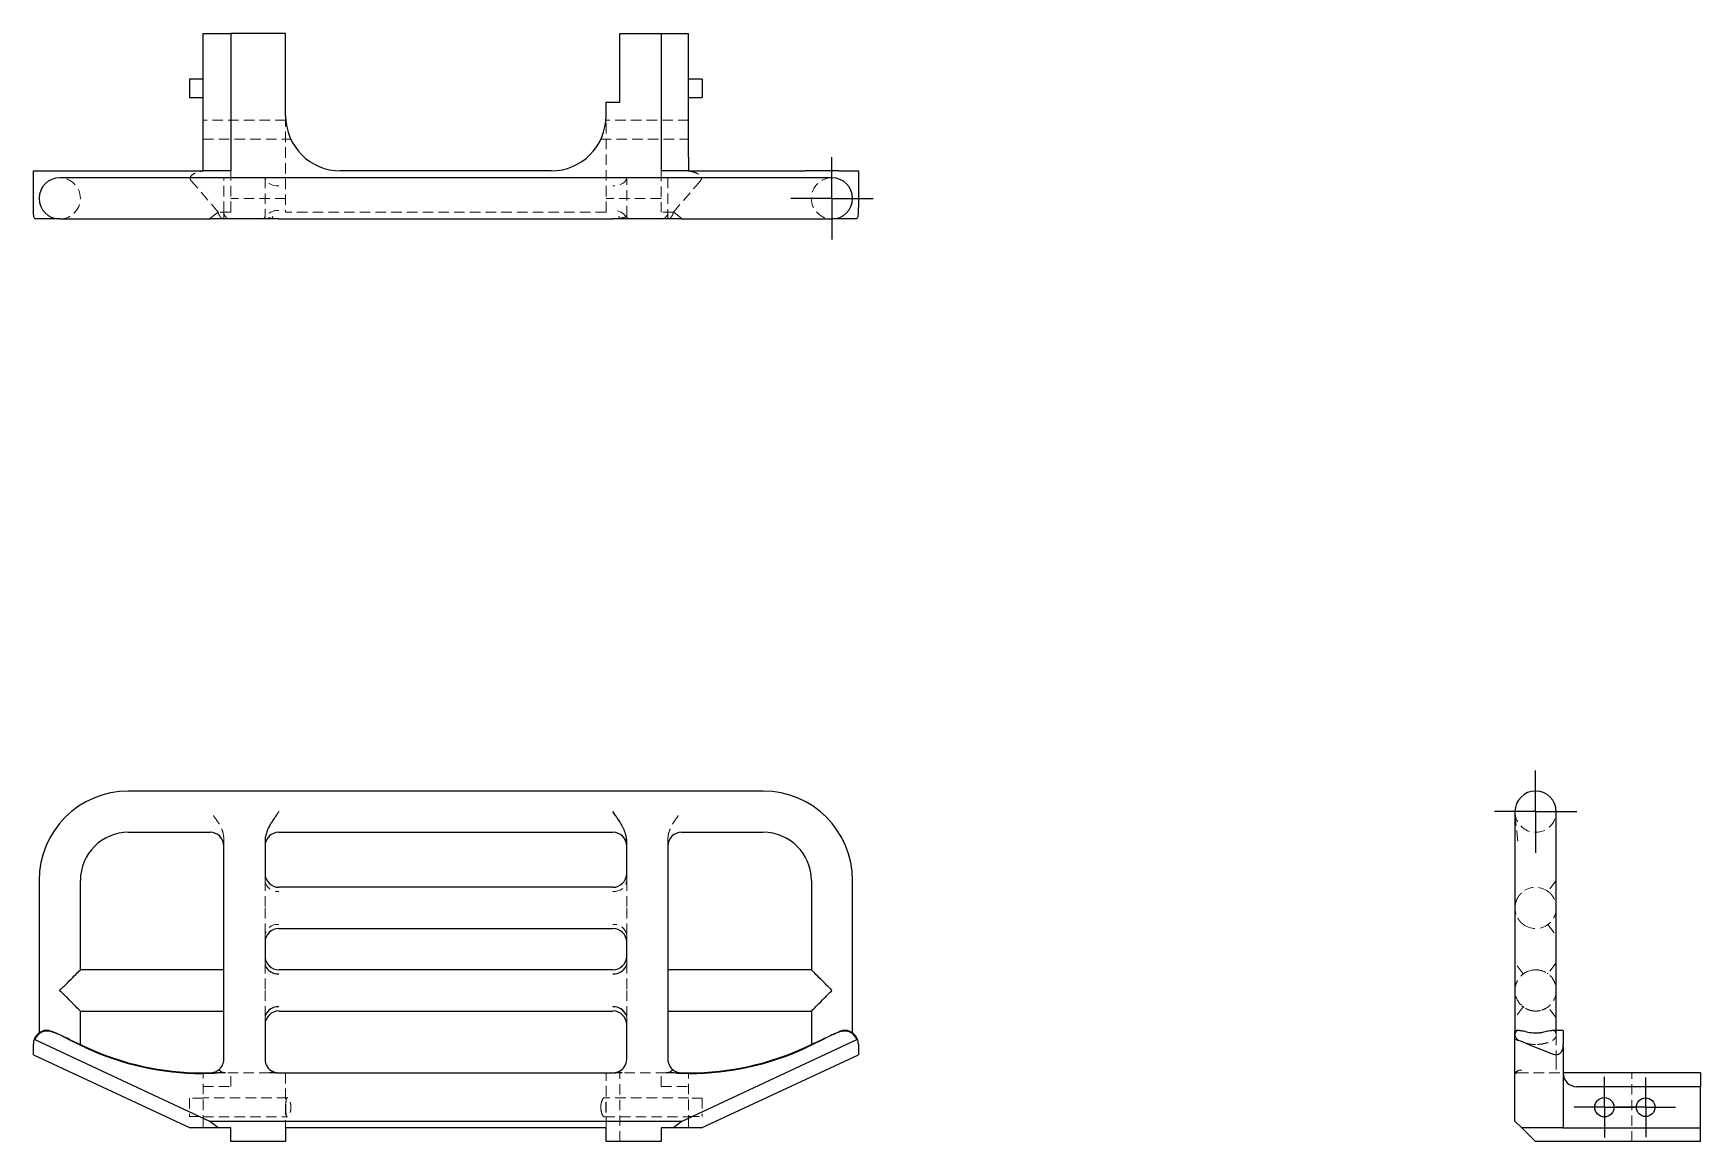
# Model space of a CAD drawing. Header units: millimetres. Extents: x 33 to 235, y 36 to 170.
import ezdxf

# ---------------------------------------------------------------- set-up
doc = ezdxf.new("R2010")
doc.units = ezdxf.units.MM
doc.linetypes.add('HIDDEN', pattern=[1.905, 1.27, -0.635])
doc.layers.add('10', color=7, linetype='Continuous')

# ---------------------------------------------------------------- blocks, each defined once
blk = doc.blocks.new('SW_CENTERMARKSYMBOL_0')
at = {"layer": '10', "color": 0}
for p, q in [((0, 2.5), (0, 5)), ((0, 0), (0, 2.5)), ((-2.5, 0), (-5, 0)), ((0, 0), (-2.5, 0)), ((0, 0), (0, -2.5)), ((0, 0), (2.5, 0)), ((2.5, 0), (5, 0)), ((0, -2.5), (0, -5))]:
    blk.add_line(p, q, dxfattribs=at)
blk = doc.blocks.new('SW_CENTERMARKSYMBOL_1')
at = {"layer": '10', "color": 0}
for p, q in [((0, 2.5), (0, 5)), ((0, 0), (0, 2.5)), ((-2.5, 0), (-5, 0)), ((0, 0), (-2.5, 0)), ((0, 0), (0, -2.5)), ((0, 0), (2.5, 0)), ((2.5, 0), (5, 0)), ((0, -2.5), (0, -5))]:
    blk.add_line(p, q, dxfattribs=at)
blk = doc.blocks.new('SW_CENTERMARKSYMBOL_2')
at = {"layer": '10', "color": 0}
for p, q in [((0, 2.5), (0, 3.67)), ((0, 0), (0, 2.5)), ((-2.5, 0), (-3.67, 0)), ((0, 0), (-2.5, 0)), ((0, 0), (0, -2.5)), ((0, 0), (2.5, 0)), ((2.5, 0), (3.67, 0)), ((0, -2.5), (0, -3.67))]:
    blk.add_line(p, q, dxfattribs=at)
blk = doc.blocks.new('SW_CENTERMARKSYMBOL_3')
at = {"layer": '10', "color": 0}
for p, q in [((0, 2.5), (0, 3.625)), ((0, 0), (0, 2.5)), ((-2.5, 0), (-3.625, 0)), ((0, 0), (-2.5, 0)), ((0, 0), (0, -2.5)), ((0, 0), (2.5, 0)), ((2.5, 0), (3.625, 0)), ((0, -2.5), (0, -3.625))]:
    blk.add_line(p, q, dxfattribs=at)

msp = doc.modelspace()

# ---------------------------------------------------------------- linework, layer by layer
at = {"color": 7, "linetype": 'Continuous', "lineweight": 25}
for p, q in [((53.58, 155.09), (53.58, 170.09)), ((53.58, 170.09), (56.92, 170.09)), ((56.92, 170.09), (56.92, 153.43)), ((63.58, 170.09), (56.92, 170.09)), ((63.58, 160.09), (63.58, 170.09)), ((104.08, 170.09), (109.08, 170.09)), ((104.08, 161.76), (104.08, 170.09)), ((109.08, 170.09), (109.08, 153.43)), ((109.08, 170.09), (112.42, 170.09)), ((112.42, 155.09), (112.42, 170.09)), ((53.58, 164.55), (51.92, 164.55)), ((51.92, 164.55), (51.92, 162.3)), ((114.08, 164.55), (112.42, 164.55)), ((114.08, 164.55), (114.08, 162.3)), ((51.92, 162.3), (53.58, 162.3)), ((102.42, 160.09), (102.42, 161.76)), ((102.42, 161.76), (104.08, 161.76)), ((112.42, 162.3), (114.08, 162.3)), ((53.58, 153.43), (53.58, 155.09)), ((112.42, 155.09), (112.42, 153.43)), ((33, 149.16), (33, 153.43)), ((33, 153.43), (35.37, 153.43)), ((35.37, 153.43), (39.4, 153.43)), ((44.53, 152.59), (36.2, 152.59)), ((39.4, 153.43), (53.48, 153.43)), ((54.42, 152.59), (44.53, 152.59)), ((53.58, 153.43), (53.48, 153.43)), ((56.92, 153.43), (53.58, 153.43)), ((62.75, 152.59), (54.42, 152.59)), ((103.25, 152.59), (62.75, 152.59)), ((95.75, 153.43), (70.25, 153.43)), ((111.58, 152.59), (103.25, 152.59)), ((112.42, 153.43), (109.08, 153.43)), ((121.47, 152.59), (111.58, 152.59)), ((112.52, 153.43), (112.42, 153.43)), ((112.52, 153.43), (126.6, 153.43)), ((129.8, 152.59), (121.47, 152.59)), ((130.63, 153.43), (126.6, 153.43)), ((130.63, 153.43), (133, 153.43)), ((133, 153.43), (133, 149.16)), ((34.92, 147.59), (33.17, 147.59)), ((36.2, 147.59), (44.53, 147.59)), ((44.53, 147.59), (54.41, 147.59)), ((54.41, 147.59), (54.42, 147.59)), ((62.75, 147.59), (54.42, 147.59)), ((56.83, 147.59), (56.82, 147.59)), ((62.75, 147.59), (103.25, 147.59)), ((62.75, 147.59), (62.75, 147.59)), ((103.25, 147.59), (103.25, 147.59)), ((111.58, 147.59), (103.25, 147.59)), ((111.58, 147.59), (111.59, 147.59)), ((111.59, 147.59), (121.47, 147.59)), ((121.47, 147.59), (129.8, 147.59)), ((132.83, 147.59), (131.08, 147.59)), ((121.47, 78.25), (44.53, 78.25)), ((212.59, 75.75), (212.59, 67.42)), ((217.59, 67.42), (217.59, 75.75)), ((44.53, 73.25), (54.42, 73.25)), ((62.75, 73.25), (103.25, 73.25)), ((111.58, 73.25), (121.47, 73.25)), ((56.08, 55.95), (56.08, 71.93)), ((61.08, 72.19), (61.08, 67.64)), ((104.92, 67.64), (104.92, 72.19)), ((109.92, 71.93), (109.92, 55.95)), ((33.7, 67.42), (33.7, 48.93)), ((38.7, 56.58), (38.7, 67.42)), ((127.3, 67.42), (127.3, 56.58)), ((132.3, 48.93), (132.3, 67.42)), ((212.59, 67.42), (212.59, 54.08)), ((217.59, 49.24), (217.59, 67.42)), ((103.25, 66.58), (62.75, 66.58)), ((62.75, 61.58), (103.25, 61.58)), ((61.08, 60.52), (61.08, 57.64)), ((104.92, 57.64), (104.92, 60.52)), ((56.08, 56.58), (38.7, 56.58)), ((103.25, 56.58), (62.75, 56.58)), ((127.3, 56.58), (109.92, 56.58)), ((212.59, 54.08), (212.59, 49.16)), ((38.7, 51.58), (56.08, 51.58)), ((38.7, 47.53), (38.7, 51.58)), ((56.08, 45.75), (56.08, 52.22)), ((61.08, 50.52), (61.08, 45.75)), ((62.75, 51.58), (103.25, 51.58)), ((104.92, 45.75), (104.92, 50.52)), ((109.92, 52.22), (109.92, 45.75)), ((109.92, 51.58), (127.3, 51.58)), ((127.3, 51.58), (127.3, 47.53)), ((212.59, 48.12), (212.59, 49.16)), ((213.14, 49.24), (212.94, 49.24)), ((218.43, 49.24), (217.07, 49.24)), ((218.43, 49.24), (218.43, 47.57)), ((33, 46.34), (33, 47.57)), ((33.17, 48.12), (54.34, 38.25)), ((39.36, 47.14), (37.43, 48.04)), ((37.47, 48.11), (39.4, 47.21)), ((111.66, 38.25), (132.83, 48.12)), ((126.6, 47.21), (128.53, 48.11)), ((128.57, 48.04), (126.64, 47.14)), ((133, 47.57), (133, 46.34)), ((212.59, 38.25), (212.59, 48.12)), ((214.16, 47.57), (217.22, 46.34)), ((218.43, 47.28), (218.43, 47.57)), ((218.43, 47.28), (218.43, 37.68)), ((33, 46.28), (52.01, 37.42)), ((113.99, 37.42), (133, 46.28)), ((53.48, 44.08), (54.42, 44.08)), ((54.42, 44.01), (53.48, 44.01)), ((56.28, 44.08), (55.49, 44.08)), ((62.13, 44.08), (61.64, 44.08)), ((62.75, 44.08), (103.25, 44.08)), ((103.25, 44.05), (62.75, 44.05)), ((104.36, 44.08), (103.87, 44.08)), ((110.51, 44.08), (109.72, 44.08)), ((111.58, 44.08), (112.52, 44.08)), ((112.52, 44.01), (111.58, 44.01)), ((235.09, 44.08), (218.43, 44.08)), ((235.09, 44.08), (235.09, 42.42)), ((220.09, 42.42), (235.09, 42.42)), ((235.09, 37.42), (235.09, 42.42)), ((55.41, 37.42), (52.14, 37.42)), ((54.34, 38.25), (111.66, 38.25)), ((55.41, 37.42), (54.34, 38.25)), ((56.92, 37.42), (55.41, 37.42)), ((56.92, 35.75), (56.92, 37.42)), ((102.42, 37.42), (63.58, 37.42)), ((63.58, 37.42), (63.58, 35.75)), ((102.42, 35.75), (102.42, 37.42)), ((110.59, 37.42), (109.08, 37.42)), ((109.08, 37.42), (109.08, 35.75)), ((111.66, 38.25), (110.59, 37.42)), ((113.86, 37.42), (110.59, 37.42)), ((212.59, 38.25), (213.43, 37.42)), ((217.22, 37.42), (213.43, 37.42)), ((213.43, 37.42), (215.09, 35.75)), ((218.4, 37.42), (235.09, 37.42)), ((235.09, 35.75), (235.09, 37.42)), ((63.58, 35.75), (56.92, 35.75)), ((109.08, 35.75), (102.42, 35.75)), ((235.09, 35.75), (215.09, 35.75))]:
    msp.add_line(p, q, dxfattribs=at)
at = {"color": 7, "linetype": 'HIDDEN', "lineweight": 18}
for p, q in [((63.58, 160.09), (63.58, 148.43)), ((102.42, 148.43), (102.42, 160.09)), ((63.6, 159.59), (53.58, 159.59)), ((112.42, 159.59), (102.4, 159.59)), ((53.58, 157.26), (64.22, 157.26)), ((101.78, 157.26), (112.42, 157.26)), ((55.41, 148.43), (52.14, 152.22)), ((56.08, 148.43), (56.08, 152.59)), ((56.92, 148.43), (56.92, 153.43)), ((61.08, 152.59), (61.08, 147.93)), ((104.92, 147.93), (104.92, 152.59)), ((109.08, 153.43), (109.08, 148.43)), ((109.92, 152.59), (109.92, 148.43)), ((113.86, 152.22), (110.59, 148.43)), ((63.58, 150.09), (56.92, 150.09)), ((109.08, 150.09), (102.42, 150.09)), ((55.41, 148.43), (54.34, 147.59)), ((56.92, 148.43), (55.41, 148.43)), ((56.08, 148.43), (56.08, 148.38)), ((60.89, 147.63), (60.84, 147.61)), ((60.89, 147.62), (60.89, 147.63)), ((102.42, 148.43), (63.58, 148.43)), ((105.16, 147.61), (105.11, 147.63)), ((110.59, 148.43), (109.08, 148.43)), ((111.66, 147.59), (110.59, 148.43)), ((56.08, 71.93), (56.08, 72.42)), ((61.08, 72.42), (61.08, 72.19)), ((104.92, 72.19), (104.92, 72.42)), ((109.92, 72.42), (109.92, 71.93)), ((61.08, 67.64), (61.08, 67.42)), ((61.08, 67.42), (61.08, 64.08)), ((104.92, 67.42), (104.92, 67.64)), ((104.92, 67.42), (104.92, 64.08)), ((217.59, 67.42), (216.59, 66.08)), ((61.08, 64.08), (61.08, 60.75)), ((104.92, 64.08), (104.92, 60.75)), ((212.59, 64.21), (212.6, 64.18)), ((212.6, 63.99), (212.59, 63.96)), ((61.08, 60.75), (61.08, 60.52)), ((104.92, 60.52), (104.92, 60.75)), ((216.59, 62.08), (217.59, 60.75)), ((61.08, 57.64), (61.08, 57.42)), ((61.08, 57.42), (61.08, 54.08)), ((104.92, 57.42), (104.92, 57.64)), ((104.92, 57.42), (104.92, 54.08)), ((212.87, 57.05), (213.59, 56.08)), ((217.59, 57.42), (216.59, 56.08)), ((213.43, 55.95), (213.46, 55.98)), ((213.59, 56.08), (213.67, 56.14)), ((216.49, 56.16), (216.59, 56.08)), ((61.08, 54.08), (61.08, 50.75)), ((104.92, 54.08), (104.92, 50.75)), ((61.08, 50.75), (61.08, 50.52)), ((104.92, 50.52), (104.92, 50.75)), ((212.87, 51.12), (213.59, 52.08)), ((213.59, 52.08), (213.43, 52.22)), ((213.7, 52.01), (213.59, 52.08)), ((216.59, 52.08), (216.52, 52.03)), ((217.59, 50.75), (216.59, 52.08)), ((35.37, 49.08), (34.91, 49.22)), ((212.94, 49.22), (213.14, 49.22)), ((217.07, 49.24), (217.05, 49.24)), ((217.59, 48.7), (217.59, 49.24)), ((217.59, 48.7), (217.59, 45.75)), ((213.23, 47.93), (212.94, 48.11)), ((217.57, 46.29), (217.43, 46.29)), ((217.59, 45.75), (217.59, 44.08)), ((53.58, 37.68), (53.58, 44.08)), ((55.49, 44.08), (54.42, 44.08)), ((61.64, 44.08), (56.28, 44.08)), ((56.92, 42.42), (56.92, 44.08)), ((62.75, 44.08), (62.13, 44.08)), ((63.58, 44.08), (63.58, 37.42)), ((102.42, 37.42), (102.42, 44.08)), ((103.87, 44.08), (103.25, 44.08)), ((104.08, 35.75), (104.08, 44.08)), ((109.72, 44.08), (104.36, 44.08)), ((109.08, 42.42), (109.08, 44.08)), ((111.58, 44.08), (110.51, 44.08)), ((112.42, 37.68), (112.42, 44.08)), ((212.73, 44.08), (212.94, 44.08)), ((212.94, 44.08), (218.43, 44.08)), ((226.76, 35.75), (226.76, 44.08)), ((51.92, 41.04), (51.92, 38.79)), ((53.58, 41.04), (51.92, 41.04)), ((53.58, 42.42), (56.92, 42.42)), ((63.8, 41.08), (53.58, 41.08)), ((112.42, 41.08), (102.2, 41.08)), ((109.08, 42.42), (112.42, 42.42)), ((114.08, 41.04), (112.42, 41.04)), ((114.08, 41.04), (114.08, 38.79)), ((51.92, 38.79), (53.58, 38.79)), ((53.58, 38.75), (63.8, 38.75)), ((102.2, 38.75), (112.42, 38.75)), ((112.42, 38.79), (114.08, 38.79)), ((218.43, 37.68), (218.43, 37.42))]:
    msp.add_line(p, q, dxfattribs=at)
at = {"color": 7, "linetype": 'HIDDEN', "lineweight": 18, "flags": 128}
for points in [[(62.75, 151.59), (62.42, 151.61), (62.11, 151.67), (61.82, 151.76), (61.57, 151.89), (61.36, 152.04), (61.21, 152.21), (61.12, 152.4), (61.08, 152.59)], [(104.92, 152.59), (104.88, 152.4), (104.79, 152.21), (104.64, 152.04), (104.43, 151.89), (104.18, 151.76), (103.89, 151.67), (103.58, 151.61), (103.25, 151.59)], [(61.08, 57.42), (61.12, 57.16), (61.15, 57.05)], [(104.92, 57.42), (104.88, 57.16), (104.85, 57.05)], [(61.08, 50.75), (61.12, 51.01), (61.15, 51.12)], [(104.92, 50.75), (104.88, 51.01), (104.85, 51.12)]]:
    msp.add_lwpolyline(points, dxfattribs=at)
at = {"color": 7, "linetype": 'Continuous', "lineweight": 25}
for centre, radius in [((223.43, 39.92), 1.17), ((228.43, 39.92), 1.13)]:
    msp.add_circle(centre, radius, dxfattribs=at)
for centre, radius, start, end in [((70.25, 160.09), 6.67, 180, 270), ((95.75, 160.09), 6.67, 270, 0), ((36.2, 150.09), 2.5, 90, 270), ((129.8, 150.09), 2.5, 270, 90), ((44.53, 67.42), 10.83, 90, 180), ((121.47, 67.42), 10.83, 0, 90), ((215.09, 75.75), 2.5, 0, 180), ((44.53, 67.42), 5.83, 90, 180), ((54.42, 71.58), 1.67, 0, 90), ((62.75, 71.58), 1.67, 90, 180), ((103.25, 71.58), 1.67, 0, 90), ((111.58, 71.58), 1.67, 90, 180), ((121.47, 67.42), 5.83, 0, 90), ((62.75, 68.25), 1.67, 180, 270), ((103.25, 68.25), 1.67, 270, 0), ((62.75, 59.92), 1.67, 90, 180), ((103.25, 59.92), 1.67, 0, 90), ((62.75, 58.25), 1.67, 180, 270), ((62.65, 57.74), 1.66, 204.6365, 273.3141), ((103.25, 58.25), 1.67, 270, 0), ((103.35, 57.74), 1.66, 266.6859, 335.3635), ((62.75, 49.92), 1.67, 90, 180), ((62.65, 50.43), 1.66, 86.6859, 155.3635), ((103.35, 50.43), 1.66, 24.6365, 93.3141), ((103.25, 49.92), 1.67, 0, 90), ((34.67, 47.57), 1.67, 80.9111, 164.0002), ((34.67, 47.57), 1.59, 80.9111, 159.8685), ((131.33, 47.57), 1.67, 15.9998, 99.0889), ((131.33, 47.57), 1.59, 20.1315, 99.0889), ((212.94, 48.41), 0.833, 90, 114.4698), ((53.48, 77.42), 33.41, 245, 270), ((53.48, 77.42), 33.33, 245, 270), ((112.52, 77.42), 33.33, 270, 295), ((112.52, 77.42), 33.41, 270, 295), ((54.42, 45.75), 1.67, 306.4151, 0), ((62.75, 45.75), 1.67, 180, 244.4712), ((103.25, 45.75), 1.67, 295.5288, 0), ((111.58, 45.75), 1.67, 180, 233.5849), ((220.09, 44.08), 1.67, 180, 270)]:
    msp.add_arc(centre, radius, start, end, dxfattribs=at)
at = {"color": 7, "linetype": 'HIDDEN', "lineweight": 18}
for centre, radius, start, end in [((36.2, 150.09), 2.5, 270, 90), ((129.8, 150.09), 2.5, 90, 270), ((56.92, 148.43), 0.833, 180, 270), ((60.75, 147.93), 0.333, 270, 0), ((62.58, 146.84), 1.77, 84.4716, 144.0873), ((103.42, 146.84), 1.77, 35.9127, 95.5284), ((105.25, 147.93), 0.333, 180, 270), ((109.08, 148.43), 0.833, 270, 0), ((215.09, 75.75), 2.5, 180, 0), ((62.6, 67.6), 1.53, 187.0475, 275.6329), ((103.4, 67.6), 1.53, 264.3671, 352.9525), ((215.09, 64.08), 2.5, 53.1301, 121.3323), ((62.6, 60.56), 1.53, 84.3671, 172.9525), ((103.4, 60.56), 1.53, 7.0475, 95.6329), ((215.09, 64.08), 2.5, 238.6677, 306.8699), ((215.09, 54.08), 2.5, 85.863, 104.1042), ((215.09, 54.08), 2.5, 265.863, 284.1042), ((212.94, 43.25), 0.833, 90, 114.4698), ((212.73, 43.75), 0.333, 90, 114.4698)]:
    msp.add_arc(centre, radius, start, end, dxfattribs=at)
for points, knots in [([(52.14, 152.22), (52.05, 152.32), (52, 152.44), (52.03, 152.69), (52.11, 152.82), (52.4, 153.06), (52.6, 153.16), (53.07, 153.31), (53.33, 153.37), (53.58, 153.4)], [0, 0, 0, 0, 0.25, 0.25, 0.5, 0.5, 0.75, 0.75, 1, 1, 1, 1]), ([(112.42, 153.4), (112.62, 153.37), (112.83, 153.33), (113.22, 153.22), (113.4, 153.15), (113.69, 152.99), (113.81, 152.9), (113.95, 152.71), (113.99, 152.62), (113.99, 152.53)], [0, 0, 0, 0, 0.25, 0.25, 0.5, 0.5, 0.75, 0.75, 1, 1, 1, 1]), ([(55.76, 147.74), (55.76, 147.74), (55.76, 147.74), (55.75, 147.75), (55.75, 147.75), (55.74, 147.76), (55.72, 147.78), (55.69, 147.81), (55.64, 147.87), (55.59, 147.95), (55.53, 148.06), (55.46, 148.22), (55.42, 148.35), (55.41, 148.43)], [0, 0, 0, 0, 0.003813, 0.007758, 0.015646, 0.031409, 0.062888, 0.125679, 0.250758, 0.3745, 0.500059, 0.72417, 1, 1, 1, 1]), ([(56.28, 147.59), (56.18, 147.59), (56.09, 147.6), (55.9, 147.65), (55.82, 147.69), (55.76, 147.74)], [0, 0, 0, 0, 0.5, 0.5, 1, 1, 1, 1]), ([(56.08, 147.59), (56.08, 147.6), (56.08, 147.63), (56.08, 147.8), (56.08, 148.02), (56.08, 148.22), (56.08, 148.29)], [0, 0, 0, 0, 0.2767447, 0.5534894, 0.8302342, 1, 1, 1, 1]), ([(60.89, 147.63), (60.92, 147.64), (60.95, 147.65), (60.97, 147.68), (60.98, 147.69)], [0, 0, 0, 0, 0.758168, 1, 1, 1, 1]), ([(61.06, 147.81), (61.06, 147.82), (61.08, 147.84), (61.08, 147.89), (61.08, 147.93)], [0, 0, 0, 0, 0.080122, 1, 1, 1, 1]), ([(62.75, 147.59), (62.69, 147.59), (62.58, 147.6), (62.43, 147.61), (62.3, 147.62), (62.12, 147.64), (61.91, 147.67), (61.69, 147.71), (61.52, 147.75), (61.4, 147.78), (61.29, 147.81), (61.2, 147.85), (61.14, 147.87), (61.09, 147.9), (61.09, 147.92), (61.08, 147.93)], [0, 0, 0, 0, 0.077879, 0.145537, 0.203041, 0.250291, 0.381, 0.500445, 0.573211, 0.645605, 0.717623, 0.7892, 0.860223, 0.930544, 1, 1, 1, 1]), ([(61.93, 147.67), (61.91, 147.64), (61.86, 147.62), (61.75, 147.6), (61.7, 147.59), (61.64, 147.59)], [0, 0, 0, 0, 0.5, 0.5, 1, 1, 1, 1]), ([(62.03, 147.93), (62.03, 147.91), (62.02, 147.87), (62.01, 147.83), (61.99, 147.77), (61.97, 147.72), (61.94, 147.69), (61.93, 147.67)], [0, 0, 0, 0, 0.1985127, 0.3661175, 0.5001168, 0.7583167, 1, 1, 1, 1]), ([(104.92, 147.93), (104.92, 147.92), (104.91, 147.91), (104.9, 147.9), (104.87, 147.88), (104.84, 147.86), (104.8, 147.85), (104.75, 147.83), (104.7, 147.81), (104.64, 147.79), (104.57, 147.78), (104.5, 147.76), (104.42, 147.74), (104.29, 147.71), (104.09, 147.67), (103.84, 147.63), (103.55, 147.6), (103.36, 147.6), (103.25, 147.59)], [0, 0, 0, 0, 0.040405, 0.081128, 0.122136, 0.163396, 0.204877, 0.246551, 0.28839, 0.330377, 0.372496, 0.41474, 0.457108, 0.499606, 0.618997, 0.749749, 0.854453, 1, 1, 1, 1]), ([(103.97, 147.93), (103.97, 147.91), (103.98, 147.87), (104, 147.82), (104.01, 147.77), (104.03, 147.73), (104.05, 147.7), (104.06, 147.68), (104.07, 147.67)], [0, 0, 0, 0, 0.2010013, 0.3882298, 0.5617199, 0.7214942, 0.8675754, 1, 1, 1, 1]), ([(104.36, 147.59), (104.3, 147.59), (104.25, 147.6), (104.17, 147.61), (104.15, 147.62), (104.1, 147.64), (104.08, 147.65), (104.07, 147.67)], [0, 0, 0, 0, 0.5, 0.5, 0.75, 0.75, 1, 1, 1, 1]), ([(104.92, 147.93), (104.92, 147.9), (104.92, 147.85), (104.94, 147.82), (104.94, 147.81)], [0, 0, 0, 0, 0.688042, 1, 1, 1, 1]), ([(105.02, 147.68), (105.03, 147.68), (105.06, 147.65), (105.09, 147.64), (105.11, 147.63)], [0, 0, 0, 0, 0.344425, 1, 1, 1, 1]), ([(110.24, 147.74), (110.18, 147.69), (110.1, 147.65), (109.91, 147.6), (109.82, 147.59), (109.72, 147.59)], [0, 0, 0, 0, 0.5, 0.5, 1, 1, 1, 1]), ([(109.92, 148.29), (109.92, 148.22), (109.92, 148.02), (109.92, 147.8), (109.92, 147.63), (109.92, 147.6), (109.92, 147.59)], [0, 0, 0, 0, 0.1697658, 0.4465106, 0.7232553, 1, 1, 1, 1]), ([(110.59, 148.43), (110.59, 148.4), (110.57, 148.34), (110.55, 148.25), (110.52, 148.18), (110.49, 148.11), (110.45, 148.03), (110.41, 147.96), (110.36, 147.87), (110.31, 147.81), (110.28, 147.78), (110.26, 147.76), (110.25, 147.75), (110.25, 147.75), (110.24, 147.74), (110.24, 147.74), (110.24, 147.74)], [0, 0, 0, 0, 0.115361, 0.22346, 0.323783, 0.41599, 0.499894, 0.625959, 0.749571, 0.874506, 0.937195, 0.968627, 0.98437, 0.992249, 0.996191, 1, 1, 1, 1]), ([(56.08, 72.42), (56.08, 72.74), (56.03, 73.05), (55.83, 73.66), (55.7, 73.94), (55.38, 74.49), (55.2, 74.75), (54.82, 75.26), (54.62, 75.5), (54.42, 75.75)], [0, 0, 0, 0, 0.25, 0.25, 0.5, 0.5, 0.75, 0.75, 1, 1, 1, 1]), ([(109.92, 72.42), (109.92, 72.74), (109.97, 73.05), (110.17, 73.66), (110.3, 73.94), (110.62, 74.49), (110.8, 74.75), (111.18, 75.26), (111.38, 75.5), (111.58, 75.75)], [0, 0, 0, 0, 0.25, 0.25, 0.5, 0.5, 0.75, 0.75, 1, 1, 1, 1]), ([(212.93, 72.19), (212.92, 72.24), (212.91, 72.35), (212.9, 72.51), (212.88, 72.68), (212.86, 72.84), (212.85, 73), (212.83, 73.16), (212.81, 73.31), (212.79, 73.47), (212.78, 73.62), (212.76, 73.77), (212.74, 73.93), (212.71, 74.16), (212.67, 74.5), (212.63, 74.89), (212.6, 75.32), (212.6, 75.59), (212.59, 75.75)], [0, 0, 0, 0, 0.040405, 0.081128, 0.122136, 0.163396, 0.204877, 0.246551, 0.28839, 0.330377, 0.372496, 0.41474, 0.457108, 0.499606, 0.618997, 0.749749, 0.854453, 1, 1, 1, 1]), ([(212.6, 64.18), (212.6, 64.24), (212.61, 64.4), (212.65, 64.63), (212.69, 64.77), (212.71, 64.83)], [0, 0, 0, 0, 0.290714, 0.662566, 1, 1, 1, 1]), ([(212.71, 64.83), (212.72, 64.88), (212.75, 64.97), (212.81, 65.1), (212.87, 65.22), (212.93, 65.34), (213, 65.44), (213.08, 65.56), (213.17, 65.69), (213.29, 65.82), (213.41, 65.93), (213.54, 66.04), (213.66, 66.14), (213.75, 66.19), (213.79, 66.22)], [0, 0, 0, 0, 0.096828, 0.188139, 0.27398, 0.354413, 0.429509, 0.499357, 0.599759, 0.692346, 0.777752, 0.85678, 0.930447, 1, 1, 1, 1]), ([(216.59, 66.08), (216.62, 66.06), (216.67, 66.03), (216.74, 65.97), (216.81, 65.9), (216.88, 65.83), (216.95, 65.76), (217.02, 65.68), (217.12, 65.55), (217.26, 65.35), (217.38, 65.1), (217.48, 64.84), (217.54, 64.61), (217.59, 64.35), (217.59, 64.18), (217.59, 64.08)], [0, 0, 0, 0, 0.0314079, 0.0639495, 0.0978738, 0.1334011, 0.1707232, 0.2100057, 0.2513904, 0.3667531, 0.5009216, 0.6158046, 0.7497532, 0.8533462, 1, 1, 1, 1]), ([(212.71, 63.34), (212.69, 63.4), (212.65, 63.54), (212.61, 63.77), (212.6, 63.92), (212.6, 63.99)], [0, 0, 0, 0, 0.337483, 0.709341, 1, 1, 1, 1]), ([(213.79, 61.95), (213.77, 61.96), (213.72, 62), (213.64, 62.05), (213.56, 62.11), (213.49, 62.17), (213.41, 62.23), (213.34, 62.3), (213.27, 62.37), (213.2, 62.45), (213.13, 62.54), (213.04, 62.66), (212.92, 62.84), (212.8, 63.08), (212.74, 63.25), (212.71, 63.34)], [0, 0, 0, 0, 0.041396, 0.084077, 0.128344, 0.174468, 0.222689, 0.273217, 0.326233, 0.381897, 0.440344, 0.501693, 0.646341, 0.812267, 1, 1, 1, 1]), ([(217.59, 64.08), (217.59, 64.03), (217.59, 63.93), (217.58, 63.79), (217.56, 63.68), (217.53, 63.52), (217.48, 63.32), (217.39, 63.09), (217.3, 62.9), (217.19, 62.72), (217.08, 62.57), (216.97, 62.42), (216.85, 62.3), (216.72, 62.18), (216.64, 62.12), (216.59, 62.08)], [0, 0, 0, 0, 0.081821, 0.150757, 0.206806, 0.24997, 0.38233, 0.499243, 0.591566, 0.676104, 0.753226, 0.82342, 0.887334, 0.945823, 1, 1, 1, 1]), ([(212.59, 54.08), (212.59, 54.38), (212.65, 54.7), (212.89, 55.31), (213.08, 55.61), (213.57, 56.1), (213.87, 56.29), (214.48, 56.53), (214.8, 56.58), (215.09, 56.58)], [0, 0, 0, 0, 0.25, 0.25, 0.5, 0.5, 0.75, 0.75, 1, 1, 1, 1]), ([(215.09, 56.58), (215.39, 56.58), (215.71, 56.53), (216.32, 56.29), (216.62, 56.1), (217.11, 55.61), (217.3, 55.31), (217.54, 54.7), (217.59, 54.38), (217.59, 54.08)], [0, 0, 0, 0, 0.25, 0.25, 0.5, 0.5, 0.75, 0.75, 1, 1, 1, 1]), ([(215.09, 51.58), (214.8, 51.58), (214.48, 51.64), (213.87, 51.88), (213.57, 52.07), (213.08, 52.56), (212.89, 52.86), (212.65, 53.47), (212.59, 53.79), (212.59, 54.08)], [0, 0, 0, 0, 0.25, 0.25, 0.5, 0.5, 0.75, 0.75, 1, 1, 1, 1]), ([(217.59, 54.08), (217.59, 53.79), (217.54, 53.47), (217.3, 52.86), (217.11, 52.56), (216.62, 52.07), (216.32, 51.88), (215.71, 51.64), (215.39, 51.58), (215.09, 51.58)], [0, 0, 0, 0, 0.25, 0.25, 0.5, 0.5, 0.75, 0.75, 1, 1, 1, 1]), ([(33.85, 49.02), (33.81, 49), (33.71, 48.94), (33.7, 48.93), (33.7, 48.93)], [0, 0, 0, 0, 0.410593, 1, 1, 1, 1]), ([(131.16, 49.21), (131.07, 49.21), (130.9, 49.2), (130.72, 49.12), (130.63, 49.08)], [0, 0, 0, 0, 0.520552, 1, 1, 1, 1]), ([(132.3, 48.93), (132.3, 48.93), (132.28, 48.94), (132.14, 49.03), (131.98, 49.14), (131.79, 49.17), (131.77, 49.17)], [0, 0, 0, 0, 0.250444, 0.510945, 0.952327, 1, 1, 1, 1]), ([(212.94, 48.11), (212.82, 48.2), (212.74, 48.29), (212.62, 48.49), (212.59, 48.6), (212.59, 48.7)], [0, 0, 0, 0, 0.5, 0.5, 1, 1, 1, 1]), ([(217.45, 49.08), (217.51, 49.01), (217.55, 48.93), (217.6, 48.75), (217.6, 48.66), (217.56, 48.47), (217.51, 48.38), (217.36, 48.19), (217.26, 48.1), (217.01, 47.94), (216.86, 47.87), (216.54, 47.74), (216.36, 47.69), (216, 47.61), (215.81, 47.58), (215.44, 47.54), (215.26, 47.53), (215.09, 47.53)], [0, 0, 0, 0, 0.125, 0.125, 0.25, 0.25, 0.375, 0.375, 0.5, 0.5, 0.625, 0.625, 0.75, 0.75, 0.875, 0.875, 1, 1, 1, 1]), ([(217.07, 49.24), (217.17, 49.23), (217.33, 49.22), (217.42, 49.12), (217.45, 49.08)], [0, 0, 0, 0, 0.6403025, 1, 1, 1, 1]), ([(215.09, 47.53), (214.85, 47.54), (214.4, 47.55), (214.01, 47.65), (213.83, 47.7)], [0, 0, 0, 0, 0.532135, 1, 1, 1, 1]), ([(212.93, 44.25), (212.91, 44.25), (212.87, 44.25), (212.82, 44.24), (212.77, 44.23), (212.73, 44.21), (212.7, 44.18), (212.68, 44.17), (212.67, 44.16)], [0, 0, 0, 0, 0.2010013, 0.3882298, 0.5617199, 0.7214942, 0.8675754, 1, 1, 1, 1]), ([(213.43, 44.41), (213.4, 44.41), (213.34, 44.42), (213.25, 44.42), (213.18, 44.42), (213.11, 44.41), (213.03, 44.39), (212.96, 44.37), (212.87, 44.33), (212.81, 44.29), (212.78, 44.26), (212.76, 44.25), (212.75, 44.24), (212.75, 44.23), (212.74, 44.23), (212.74, 44.23), (212.74, 44.23)], [0, 0, 0, 0, 0.115361, 0.22346, 0.323783, 0.41599, 0.499894, 0.625959, 0.749571, 0.874506, 0.937195, 0.968627, 0.98437, 0.992249, 0.996191, 1, 1, 1, 1]), ([(63.6, 39.92), (63.6, 39.76), (63.6, 39.61), (63.62, 39.32), (63.62, 39.19), (63.65, 38.97), (63.67, 38.89), (63.73, 38.78), (63.76, 38.75), (63.84, 38.75), (63.88, 38.78), (63.98, 38.9), (64.02, 38.98), (64.11, 39.2), (64.15, 39.32), (64.2, 39.6), (64.22, 39.76), (64.22, 40.07), (64.2, 40.23), (64.15, 40.51), (64.11, 40.64), (64.02, 40.85), (63.98, 40.93), (63.88, 41.05), (63.84, 41.08), (63.76, 41.09), (63.73, 41.06), (63.67, 40.95), (63.65, 40.86), (63.62, 40.65), (63.62, 40.52), (63.6, 40.23), (63.6, 40.07), (63.6, 39.92)], [0, 0, 0, 0, 0.0625, 0.0625, 0.125, 0.125, 0.1875, 0.1875, 0.25, 0.25, 0.3125, 0.3125, 0.375, 0.375, 0.4375, 0.4375, 0.5, 0.5, 0.5625, 0.5625, 0.625, 0.625, 0.6875, 0.6875, 0.75, 0.75, 0.8125, 0.8125, 0.875, 0.875, 0.9375, 0.9375, 1, 1, 1, 1]), ([(101.78, 39.92), (101.78, 39.76), (101.8, 39.61), (101.85, 39.32), (101.89, 39.2), (101.98, 38.98), (102.02, 38.9), (102.12, 38.78), (102.16, 38.75), (102.24, 38.75), (102.27, 38.77), (102.33, 38.89), (102.35, 38.97), (102.38, 39.19), (102.38, 39.32), (102.4, 39.6), (102.4, 39.76), (102.4, 40.07), (102.4, 40.23), (102.38, 40.52), (102.38, 40.65), (102.35, 40.86), (102.33, 40.95), (102.27, 41.06), (102.24, 41.09), (102.16, 41.08), (102.12, 41.05), (102.02, 40.93), (101.98, 40.85), (101.89, 40.64), (101.85, 40.51), (101.8, 40.23), (101.78, 40.07), (101.78, 39.92)], [0, 0, 0, 0, 0.0625, 0.0625, 0.125, 0.125, 0.1875, 0.1875, 0.25, 0.25, 0.3125, 0.3125, 0.375, 0.375, 0.4375, 0.4375, 0.5, 0.5, 0.5625, 0.5625, 0.625, 0.625, 0.6875, 0.6875, 0.75, 0.75, 0.8125, 0.8125, 0.875, 0.875, 0.9375, 0.9375, 1, 1, 1, 1]), ([(222.26, 39.92), (222.26, 40.04), (222.27, 40.19), (222.34, 40.31), (222.34, 40.33)], [0, 0, 0, 0, 0.860374, 1, 1, 1, 1]), ([(224.54, 40.21), (224.56, 40.16), (224.59, 40.07), (224.59, 39.97), (224.59, 39.92)], [0, 0, 0, 0, 0.469449, 1, 1, 1, 1])]:
    msp.add_open_spline(points, degree=3, knots=knots, dxfattribs=at)
for points in [[(113.99, 152.53), (113.99, 152.42), (113.94, 152.32), (113.86, 152.22)], [(212.59, 48.7), (212.59, 48.83), (212.64, 48.96), (212.73, 49.08)], [(212.73, 49.08), (212.75, 49.1), (212.77, 49.12), (212.78, 49.14)], [(212.78, 49.14), (212.83, 49.17), (212.88, 49.2), (212.94, 49.22)], [(212.59, 44.08), (212.64, 44.13), (212.69, 44.18), (212.74, 44.23)], [(53.58, 37.42), (53.58, 37.5), (53.58, 37.59), (53.58, 37.68)], [(112.42, 37.68), (112.42, 37.59), (112.42, 37.5), (112.42, 37.42)]]:
    msp.add_open_spline(points, degree=3, dxfattribs=at)
at = {"color": 7, "linetype": 'Continuous', "lineweight": 25}
for points in [[(33.06, 147.94), (33.02, 148.36), (33, 148.77), (33, 149.16)], [(33.17, 147.59), (33.11, 147.7), (33.08, 147.82), (33.06, 147.94)], [(35.37, 147.59), (35.34, 147.59), (35.3, 147.59), (35.27, 147.59)], [(130.73, 147.59), (130.7, 147.59), (130.66, 147.59), (130.63, 147.59)], [(132.94, 147.94), (132.92, 147.82), (132.89, 147.7), (132.83, 147.59)], [(133, 149.16), (133, 148.77), (132.98, 148.36), (132.94, 147.94)], [(34.93, 49.22), (35.03, 49.2), (35.14, 49.17), (35.24, 49.14)], [(35.24, 49.14), (35.29, 49.12), (35.33, 49.1), (35.37, 49.08)], [(35.37, 49.02), (35.34, 49.03), (35.3, 49.05), (35.27, 49.06)], [(36.2, 48.7), (35.92, 48.83), (35.64, 48.96), (35.37, 49.08)], [(129.8, 48.7), (130.08, 48.83), (130.36, 48.96), (130.63, 49.08)], [(130.63, 49.08), (130.67, 49.1), (130.71, 49.12), (130.76, 49.14)], [(130.73, 49.06), (130.7, 49.05), (130.66, 49.03), (130.63, 49.02)], [(130.76, 49.14), (130.86, 49.17), (130.97, 49.2), (131.07, 49.22)], [(33.06, 48.03), (33.02, 47.88), (33, 47.73), (33, 47.57)], [(33.17, 48.12), (33.11, 48.1), (33.08, 48.07), (33.06, 48.03)], [(132.94, 48.03), (132.92, 48.07), (132.89, 48.1), (132.83, 48.12)], [(133, 47.57), (133, 47.73), (132.98, 47.88), (132.94, 48.03)], [(212.94, 48.03), (212.82, 48.07), (212.7, 48.1), (212.59, 48.12)], [(214.16, 47.57), (213.77, 47.73), (213.36, 47.88), (212.94, 48.03)], [(133, 46.34), (133, 46.3), (133, 46.28), (133, 46.28)], [(217.22, 46.34), (217.32, 46.3), (217.42, 46.28), (217.53, 46.28)], [(113.99, 37.42), (113.99, 37.42), (113.94, 37.42), (113.86, 37.42)], [(217.53, 37.42), (217.42, 37.42), (217.32, 37.42), (217.22, 37.42)], [(218.43, 37.68), (218.43, 37.59), (218.42, 37.5), (218.4, 37.42)]]:
    msp.add_open_spline(points, degree=3, dxfattribs=at)
for points, knots in [([(35.27, 147.59), (35.24, 147.59), (35.21, 147.59), (35.18, 147.59), (35.15, 147.59), (35.12, 147.59), (35.09, 147.59), (35.04, 147.59), (34.98, 147.59), (34.92, 147.59)], [0, 0, 0, 0, 0.0000909571, 0.0000909571, 0.0000909571, 0.0001819121, 0.0001819121, 0.0001819121, 0.0003618322, 0.0003618322, 0.0003618322, 0.0003618322]), ([(36.2, 147.59), (36.06, 147.59), (35.93, 147.59), (35.65, 147.59), (35.51, 147.59), (35.37, 147.59)], [0, 0, 0, 0, 0.5, 0.5, 1, 1, 1, 1]), ([(130.63, 147.59), (130.49, 147.59), (130.35, 147.59), (130.07, 147.59), (129.94, 147.59), (129.8, 147.59)], [0, 0, 0, 0, 0.5, 0.5, 1, 1, 1, 1]), ([(131.08, 147.59), (131.05, 147.59), (131.02, 147.59), (130.99, 147.59), (130.96, 147.59), (130.93, 147.59), (130.9, 147.59), (130.85, 147.59), (130.79, 147.59), (130.73, 147.59)], [0, 0, 0, 0, 0.0000909531, 0.0000909531, 0.0000909531, 0.0001819079, 0.0001819079, 0.0001819079, 0.0003618476, 0.0003618476, 0.0003618476, 0.0003618476]), ([(62.75, 75.75), (62.69, 75.66), (62.58, 75.51), (62.43, 75.28), (62.3, 75.09), (62.12, 74.83), (61.91, 74.5), (61.69, 74.13), (61.52, 73.82), (61.4, 73.56), (61.29, 73.29), (61.2, 73.02), (61.14, 72.75), (61.09, 72.47), (61.09, 72.28), (61.08, 72.19)], [0, 0, 0, 0, 0.077879, 0.145537, 0.203041, 0.250291, 0.381, 0.500445, 0.573211, 0.645605, 0.717623, 0.7892, 0.860223, 0.930544, 1, 1, 1, 1]), ([(104.92, 72.19), (104.92, 72.24), (104.91, 72.35), (104.9, 72.51), (104.87, 72.68), (104.84, 72.84), (104.8, 73), (104.75, 73.16), (104.7, 73.31), (104.64, 73.47), (104.57, 73.62), (104.5, 73.77), (104.42, 73.93), (104.29, 74.16), (104.09, 74.5), (103.84, 74.89), (103.55, 75.32), (103.36, 75.59), (103.25, 75.75)], [0, 0, 0, 0, 0.040405, 0.081128, 0.122136, 0.163396, 0.204877, 0.246551, 0.28839, 0.330377, 0.372496, 0.41474, 0.457108, 0.499606, 0.618997, 0.749749, 0.854453, 1, 1, 1, 1]), ([(36.2, 54.08), (36.49, 54.38), (36.81, 54.7), (37.43, 55.31), (37.72, 55.61), (38.21, 56.1), (38.4, 56.29), (38.64, 56.53), (38.7, 56.58), (38.7, 56.58)], [0, 0, 0, 0, 0.25, 0.25, 0.5, 0.5, 0.75, 0.75, 1, 1, 1, 1]), ([(56.08, 54.08), (56.08, 54.43), (56.08, 54.78), (56.08, 55.42), (56.08, 55.71), (56.08, 55.95)], [0, 0, 0, 0, 0.5, 0.5, 1, 1, 1, 1]), ([(109.92, 55.95), (109.92, 55.71), (109.92, 55.42), (109.92, 54.78), (109.92, 54.43), (109.92, 54.08)], [0, 0, 0, 0, 0.5, 0.5, 1, 1, 1, 1]), ([(129.8, 54.08), (129.51, 54.38), (129.19, 54.7), (128.57, 55.31), (128.28, 55.61), (127.79, 56.1), (127.6, 56.29), (127.36, 56.53), (127.3, 56.58), (127.3, 56.58)], [0, 0, 0, 0, 0.25, 0.25, 0.5, 0.5, 0.75, 0.75, 1, 1, 1, 1]), ([(38.7, 51.58), (38.7, 51.58), (38.64, 51.64), (38.4, 51.88), (38.21, 52.07), (37.72, 52.56), (37.43, 52.86), (36.81, 53.47), (36.49, 53.79), (36.2, 54.08)], [0, 0, 0, 0, 0.25, 0.25, 0.5, 0.5, 0.75, 0.75, 1, 1, 1, 1]), ([(56.08, 52.22), (56.08, 52.45), (56.08, 52.74), (56.08, 53.38), (56.08, 53.73), (56.08, 54.08)], [0, 0, 0, 0, 0.5, 0.5, 1, 1, 1, 1]), ([(109.92, 54.08), (109.92, 53.73), (109.92, 53.38), (109.92, 52.74), (109.92, 52.45), (109.92, 52.22)], [0, 0, 0, 0, 0.5, 0.5, 1, 1, 1, 1]), ([(127.3, 51.58), (127.3, 51.58), (127.36, 51.64), (127.6, 51.88), (127.79, 52.07), (128.28, 52.56), (128.57, 52.86), (129.19, 53.47), (129.51, 53.79), (129.8, 54.08)], [0, 0, 0, 0, 0.25, 0.25, 0.5, 0.5, 0.75, 0.75, 1, 1, 1, 1]), ([(35.27, 49.06), (35.24, 49.07), (35.21, 49.08), (35.18, 49.09), (35.15, 49.09), (35.12, 49.1), (35.09, 49.11), (35.04, 49.12), (34.98, 49.13), (34.92, 49.14)], [0, 0, 0, 0, 0.0000909571, 0.0000909571, 0.0000909571, 0.0001819121, 0.0001819121, 0.0001819121, 0.0003618322, 0.0003618322, 0.0003618322, 0.0003618322]), ([(36.2, 48.7), (36.06, 48.76), (35.93, 48.81), (35.65, 48.92), (35.51, 48.97), (35.37, 49.02)], [0, 0, 0, 0, 0.5, 0.5, 1, 1, 1, 1]), ([(37.47, 48.11), (37.27, 48.2), (37.07, 48.29), (36.64, 48.49), (36.42, 48.6), (36.2, 48.7)], [0, 0, 0, 0, 0.5, 0.5, 1, 1, 1, 1]), ([(37.43, 48.04), (37.22, 48.14), (37.02, 48.25), (36.61, 48.48), (36.41, 48.6), (36.2, 48.7)], [0, 0, 0, 0, 0.5, 0.5, 1, 1, 1, 1]), ([(128.53, 48.11), (128.73, 48.2), (128.93, 48.29), (129.36, 48.49), (129.58, 48.6), (129.8, 48.7)], [0, 0, 0, 0, 0.5, 0.5, 1, 1, 1, 1]), ([(129.8, 48.7), (129.59, 48.6), (129.39, 48.48), (128.98, 48.25), (128.78, 48.14), (128.57, 48.04)], [0, 0, 0, 0, 0.5, 0.5, 1, 1, 1, 1]), ([(130.63, 49.02), (130.49, 48.97), (130.35, 48.92), (130.07, 48.81), (129.94, 48.76), (129.8, 48.7)], [0, 0, 0, 0, 0.5, 0.5, 1, 1, 1, 1]), ([(131.08, 49.14), (131.05, 49.14), (131.02, 49.13), (130.99, 49.13), (130.96, 49.12), (130.93, 49.12), (130.9, 49.11), (130.85, 49.09), (130.79, 49.08), (130.73, 49.06)], [0, 0, 0, 0, 0.0000909531, 0.0000909531, 0.0000909531, 0.0001819079, 0.0001819079, 0.0001819079, 0.0003618476, 0.0003618476, 0.0003618476, 0.0003618476]), ([(213.14, 49.22), (213.21, 49.22), (213.42, 49.23), (213.97, 49.07), (214.59, 48.95), (215.12, 48.92), (215.52, 48.95), (216.03, 49.03), (216.56, 49.16), (216.94, 49.26), (217.07, 49.24), (217.07, 49.24)], [0, 0, 0, 0, 0.067892, 0.242747, 0.421071, 0.498077, 0.589608, 0.684815, 0.84613, 0.996658, 1, 1, 1, 1]), ([(217.53, 46.28), (217.63, 46.28), (217.75, 46.3), (217.97, 46.4), (218.08, 46.48), (218.25, 46.67), (218.32, 46.79), (218.41, 47.03), (218.43, 47.16), (218.43, 47.28)], [0, 0, 0, 0, 0.25, 0.25, 0.5, 0.5, 0.75, 0.75, 1, 1, 1, 1]), ([(33, 46.29), (33, 46.29), (33, 46.29), (33, 46.32), (33, 46.34)], [0, 0, 0, 0, 0.381567, 1, 1, 1, 1]), ([(54.42, 44.08), (54.45, 44.08), (54.5, 44.08), (54.59, 44.09), (54.68, 44.1), (54.77, 44.12), (54.85, 44.14), (54.97, 44.18), (55.11, 44.23), (55.26, 44.31), (55.36, 44.38), (55.41, 44.41)], [0, 0, 0, 0, 0.073552, 0.147776, 0.22312, 0.30001, 0.37885, 0.460013, 0.6253, 0.804747, 1, 1, 1, 1]), ([(55.49, 44.08), (55.31, 44.08), (55.13, 44.06), (54.78, 44.02), (54.6, 44.01), (54.42, 44.01)], [0, 0, 0, 0, 0.5, 0.5, 1, 1, 1, 1]), ([(55.76, 44.23), (55.76, 44.23), (55.76, 44.23), (55.75, 44.23), (55.75, 44.24), (55.74, 44.25), (55.72, 44.26), (55.69, 44.29), (55.64, 44.33), (55.59, 44.37), (55.53, 44.4), (55.46, 44.43), (55.42, 44.42), (55.41, 44.41)], [0, 0, 0, 0, 0.003813, 0.007758, 0.015646, 0.031409, 0.062888, 0.125679, 0.250758, 0.3745, 0.500059, 0.72417, 1, 1, 1, 1]), ([(56.28, 44.08), (56.18, 44.08), (56.09, 44.09), (55.9, 44.14), (55.82, 44.17), (55.76, 44.23)], [0, 0, 0, 0, 0.5, 0.5, 1, 1, 1, 1]), ([(61.93, 44.16), (61.91, 44.13), (61.86, 44.11), (61.75, 44.09), (61.7, 44.08), (61.64, 44.08)], [0, 0, 0, 0, 0.5, 0.5, 1, 1, 1, 1]), ([(62.03, 44.25), (62.03, 44.25), (62.02, 44.25), (62.01, 44.24), (61.99, 44.23), (61.97, 44.2), (61.94, 44.17), (61.93, 44.16)], [0, 0, 0, 0, 0.1985127, 0.3661175, 0.5001168, 0.7583167, 1, 1, 1, 1]), ([(62.03, 44.25), (62.06, 44.23), (62.13, 44.2), (62.23, 44.17), (62.33, 44.14), (62.44, 44.11), (62.54, 44.1), (62.64, 44.09), (62.72, 44.08), (62.75, 44.08)], [0, 0, 0, 0, 0.154091, 0.303396, 0.448492, 0.590004, 0.728609, 0.865023, 1, 1, 1, 1]), ([(62.75, 44.05), (62.65, 44.05), (62.54, 44.06), (62.34, 44.07), (62.24, 44.08), (62.13, 44.08)], [0, 0, 0, 0, 0.5, 0.5, 1, 1, 1, 1]), ([(103.25, 44.08), (103.28, 44.08), (103.36, 44.09), (103.46, 44.1), (103.56, 44.11), (103.67, 44.14), (103.77, 44.17), (103.87, 44.2), (103.94, 44.23), (103.97, 44.25)], [0, 0, 0, 0, 0.134977, 0.271391, 0.409996, 0.551508, 0.696604, 0.845909, 1, 1, 1, 1]), ([(103.87, 44.08), (103.76, 44.08), (103.66, 44.07), (103.46, 44.06), (103.35, 44.05), (103.25, 44.05)], [0, 0, 0, 0, 0.5, 0.5, 1, 1, 1, 1]), ([(103.97, 44.25), (103.97, 44.25), (103.98, 44.25), (104, 44.24), (104.01, 44.23), (104.03, 44.21), (104.05, 44.18), (104.06, 44.17), (104.07, 44.16)], [0, 0, 0, 0, 0.2010013, 0.3882298, 0.5617199, 0.7214942, 0.8675754, 1, 1, 1, 1]), ([(104.36, 44.08), (104.3, 44.08), (104.25, 44.09), (104.17, 44.1), (104.15, 44.11), (104.1, 44.13), (104.08, 44.14), (104.07, 44.16)], [0, 0, 0, 0, 0.5, 0.5, 0.75, 0.75, 1, 1, 1, 1]), ([(110.24, 44.23), (110.18, 44.17), (110.1, 44.14), (109.91, 44.09), (109.82, 44.08), (109.72, 44.08)], [0, 0, 0, 0, 0.5, 0.5, 1, 1, 1, 1]), ([(110.59, 44.41), (110.59, 44.41), (110.57, 44.42), (110.55, 44.42), (110.52, 44.42), (110.49, 44.41), (110.45, 44.39), (110.41, 44.37), (110.36, 44.33), (110.31, 44.29), (110.28, 44.26), (110.26, 44.25), (110.25, 44.24), (110.25, 44.23), (110.24, 44.23), (110.24, 44.23), (110.24, 44.23)], [0, 0, 0, 0, 0.115361, 0.22346, 0.323783, 0.41599, 0.499894, 0.625959, 0.749571, 0.874506, 0.937195, 0.968627, 0.98437, 0.992249, 0.996191, 1, 1, 1, 1]), ([(111.58, 44.01), (111.4, 44.01), (111.22, 44.02), (110.87, 44.06), (110.69, 44.08), (110.51, 44.08)], [0, 0, 0, 0, 0.5, 0.5, 1, 1, 1, 1]), ([(110.59, 44.41), (110.62, 44.39), (110.68, 44.35), (110.77, 44.29), (110.87, 44.24), (110.96, 44.2), (111.08, 44.16), (111.23, 44.12), (111.41, 44.09), (111.52, 44.09), (111.58, 44.08)], [0, 0, 0, 0, 0.119174, 0.232465, 0.340178, 0.442668, 0.540345, 0.700226, 0.852337, 1, 1, 1, 1]), ([(52.14, 37.42), (52.1, 37.42), (52.03, 37.42), (52.02, 37.42), (52.02, 37.42)], [0, 0, 0, 0, 0.571653, 1, 1, 1, 1]), ([(218.4, 37.42), (218.37, 37.42), (218.33, 37.42), (218.22, 37.42), (218.15, 37.42), (217.99, 37.42), (217.9, 37.42), (217.71, 37.42), (217.62, 37.42), (217.53, 37.42)], [0, 0, 0, 0, 0.25, 0.25, 0.5, 0.5, 0.75, 0.75, 1, 1, 1, 1])]:
    msp.add_open_spline(points, degree=3, knots=knots, dxfattribs=at)

# ---------------------------------------------------------------- block references
at = {"layer": '10'}
for name, p in [('SW_CENTERMARKSYMBOL_0', (129.8, 150.09)), ('SW_CENTERMARKSYMBOL_1', (215.09, 75.75)), ('SW_CENTERMARKSYMBOL_2', (223.43, 39.92)), ('SW_CENTERMARKSYMBOL_3', (228.43, 39.92))]:
    msp.add_blockref(name, p, dxfattribs=at)

doc.saveas('drawing.dxf')
